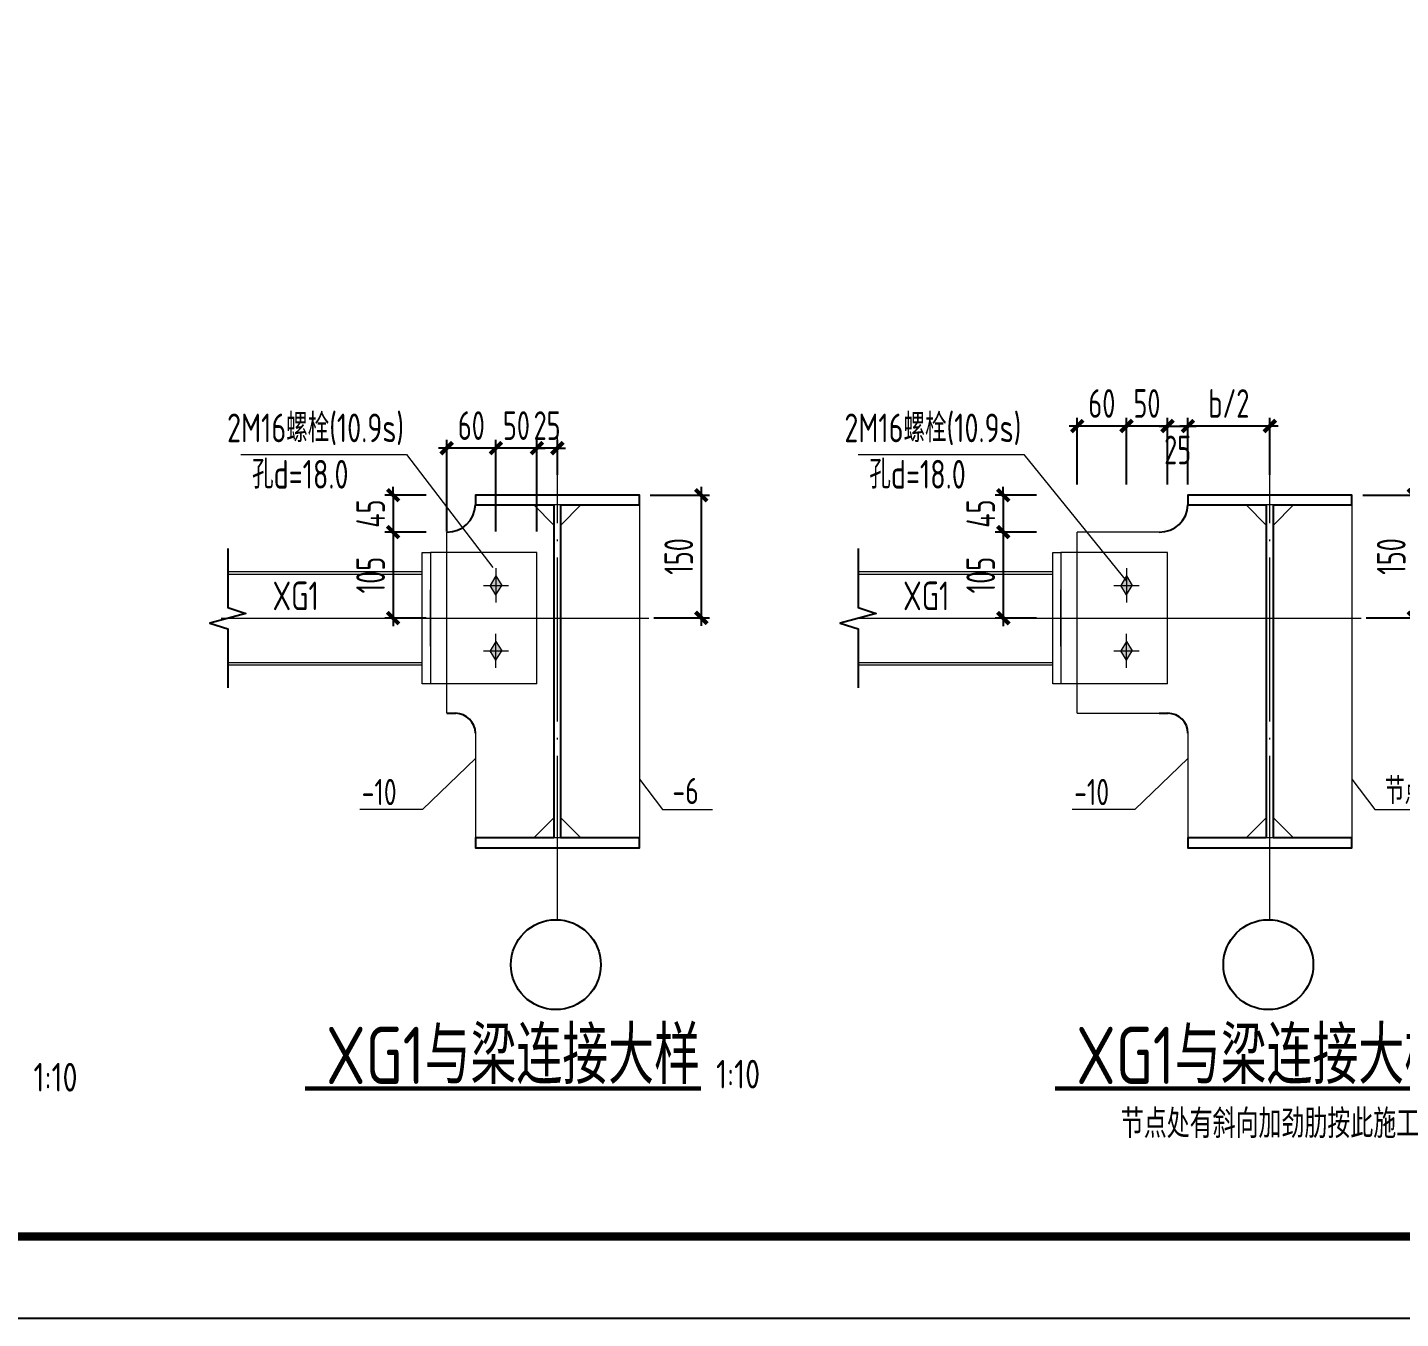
# Model space of a CAD drawing. Extents: x -3102990 to -851544, y -5293060 to -2540151.
# Drawn here: x -1944859 to -1928105, y -2672902 to -2657149 of the extents above; entities that cross this region are included whole.
import ezdxf
from ezdxf.enums import TextEntityAlignment as Align

# ---------------------------------------------------------------- set-up
doc = ezdxf.new("R2010")
doc.units = 0
doc.header["$LTSCALE"] = 1000
doc.header["$PDMODE"] = 1
for name, pattern in [('2', [16, 12.5, -1.5, 0.5, -1.5]), ('DASHDOTX2', [50.8, 25.4, -12.7, 0, -12.7]), ('DOTE', [2.42, 2, -0.2, 0.02, -0.2])]:
    doc.linetypes.add(name, pattern=pattern)
doc.layers.get('0').update_dxf_attribs({"linetype": 'CONTINUOUS'})
doc.layers.get('Defpoints').update_dxf_attribs({"linetype": 'CONTINUOUS'})
for name, color, linetype in [('AXIS', 253, 'DOTE'), ('DIM', 3, 'CONTINUOUS'), ('NUM', 7, 'CONTINUOUS'), ('PUB_TITLE', 4, 'CONTINUOUS'), ('TEXT', 7, 'CONTINUOUS'), ('THIN', 7, 'CONTINUOUS'), ('轴线', 253, '2')]:
    doc.layers.add(name, color=color, linetype=linetype)
doc.layers.add('yichutu', color=7, linetype='CONTINUOUS', true_color=0xffffff, plot=False)
doc.layers.add('系杆支撑', color=2, linetype='CONTINUOUS', lineweight=25)
doc.styles.add('TSSD_Dimension', font='tssdeng.shx', dxfattribs={"width": 0.7, "bigfont": 'Hztxt.shx'})
doc.styles.add('TSSD_Label', font='tssdeng.shx', dxfattribs={"width": 0.75, "bigfont": 'hztxt.shx'})
doc.styles.add('TSSD_Rein', font='Tssdeng.shx', dxfattribs={"width": 0.75, "bigfont": 'hztxt.shx'})
doc.dimstyles.new('TSSD_10_100', dxfattribs={"dimtxt": 350, "dimasz": 100, "dimexe": 100, "dimexo": 250, "dimgap": 100, "dimtad": 1, "dimdec": 0, "dimlfac": 0.1, "dimzin": 0, "dimdsep": 46, "dimtxsty": 'TSSD_Dimension', "dimblk": 'ARCHTICK', "dimcen": 0, "dimdle": 100, "dimclrt": 7, "dimadec": 0, "dimazin": 0, "dimtfac": 1, "dimtdec": 0, "dimtix": 1, "dimtmove": 2, "dimatfit": 3, "dimldrblk": 'ARCHTICK', "dimfxl": 1, "dimtolj": 1, "dimtzin": 0, "dimarcsym": 0})

# ---------------------------------------------------------------- blocks, each defined once
blk = doc.blocks.new('_ArchTick')
at = {"color": 0, "const_width": 0.5}
blk.add_lwpolyline([(-0.71, -0.71), (0.71, 0.71)], dxfattribs=at)
blk = doc.blocks.new('*D2642')
at = {"layer": 'Defpoints', "color": 0}
for p in [(-1937510, -2662856), (-1937467, -2664352), (-1936637, -2664352)]:
    blk.add_point(p, dxfattribs=at)
at = {"layer": 'DIM', "color": 0, "lineweight": -2}
for p, q in [((-1936637, -2662756), (-1936637, -2664452)), ((-1937260, -2662856), (-1936537, -2662856)), ((-1937217, -2664352), (-1936537, -2664352))]:
    blk.add_line(p, q, dxfattribs=at)
at = {"layer": 'DIM', "color": 0, "lineweight": -2, "xscale": 100, "yscale": 100, "zscale": 100}
for p, rotation in [((-1936637, -2662856), 90), ((-1936637, -2664352), 270)]:
    blk.add_blockref('_ArchTick', p, dxfattribs=dict(at, rotation=rotation))
at = {"layer": 'DIM', "color": 7, "lineweight": 9, "insert": (-1936912, -2663604), "char_height": 350, "attachment_point": 5, "rotation": 90, "style": 'TSSD_Dimension'}
blk.add_mtext('\\A1;150', dxfattribs=at)
blk = doc.blocks.new('A$C20631E0D')
at = {"layer": '系杆支撑'}
h = blk.add_hatch(color=256, dxfattribs=at)
h.paths.add_polyline_path([(-18, 103), (-88, -12), (-18, -12)])
h.paths.add_polyline_path([(11, 56), (-18, 103), (-18, -6)])
h.paths.add_polyline_path([(11, 56), (-18, -6), (-18, -12), (53, -12)])
h.paths.add_polyline_path([(53, -12), (-18, -12), (-18, -126)])
h.paths.add_polyline_path([(-18, -12), (-88, -12), (-18, -126)])
at = {"layer": '系杆支撑', "lineweight": 5}
for p, q in [((-18, 197), (-18, -220)), ((-18, 103), (-88, -12)), ((-18, 103), (53, -12)), ((-171, -12), (136, -12)), ((-18, -126), (-88, -12)), ((-18, -126), (53, -12))]:
    blk.add_line(p, q, dxfattribs=at)
blk = doc.blocks.new('*D2653')
at = {"layer": 'Defpoints', "color": 0, "ltscale": 1.5}
for p in [(-1939743, -2662856), (-1940397, -2663306), (-1939743, -2663306)]:
    blk.add_point(p, dxfattribs=at)
at = {"layer": 'DIM', "color": 0, "lineweight": -2, "ltscale": 1.5}
for p, q in [((-1940397, -2662856), (-1940397, -2662756)), ((-1939993, -2662856), (-1940497, -2662856)), ((-1940397, -2662856), (-1940397, -2663306)), ((-1939993, -2663306), (-1940497, -2663306)), ((-1940397, -2663306), (-1940397, -2663406))]:
    blk.add_line(p, q, dxfattribs=at)
at = {"layer": 'DIM', "color": 0, "lineweight": -2, "ltscale": 1.5, "xscale": 100, "yscale": 100, "zscale": 100}
for p, rotation in [((-1940397, -2662856), 270), ((-1940397, -2663306), 90)]:
    blk.add_blockref('_ArchTick', p, dxfattribs=dict(at, rotation=rotation))
at = {"layer": 'DIM', "color": 7, "ltscale": 1.5, "insert": (-1940672, -2663081), "char_height": 350, "attachment_point": 5, "rotation": 90, "style": 'TSSD_Dimension'}
blk.add_mtext('\\A1;45', dxfattribs=at)
blk = doc.blocks.new('*D2654')
at = {"layer": 'Defpoints', "color": 0, "ltscale": 1.5}
for p in [(-1939743, -2663306), (-1940397, -2664356), (-1939743, -2664356)]:
    blk.add_point(p, dxfattribs=at)
at = {"layer": 'DIM', "color": 0, "lineweight": -2, "ltscale": 1.5}
for p, q in [((-1939993, -2663306), (-1940497, -2663306)), ((-1940397, -2663206), (-1940397, -2664456)), ((-1939993, -2664356), (-1940497, -2664356))]:
    blk.add_line(p, q, dxfattribs=at)
at = {"layer": 'DIM', "color": 0, "lineweight": -2, "ltscale": 1.5, "xscale": 100, "yscale": 100, "zscale": 100}
for p, rotation in [((-1940397, -2663306), 90), ((-1940397, -2664356), 270)]:
    blk.add_blockref('_ArchTick', p, dxfattribs=dict(at, rotation=rotation))
at = {"layer": 'DIM', "color": 7, "ltscale": 1.5, "insert": (-1940672, -2663831), "char_height": 350, "attachment_point": 5, "rotation": 90, "style": 'TSSD_Dimension'}
blk.add_mtext('\\A1;105', dxfattribs=at)
blk = doc.blocks.new('*D2655')
at = {"layer": 'Defpoints', "color": 0, "ltscale": 1.5}
for p in [(-1938643, -2662282), (-1938643, -2662856), (-1938393, -2662856)]:
    blk.add_point(p, dxfattribs=at)
at = {"layer": 'DIM', "color": 0, "lineweight": -2, "ltscale": 1.5}
for p, q in [((-1938643, -2662282), (-1938743, -2662282)), ((-1938643, -2662606), (-1938643, -2662182)), ((-1938393, -2662282), (-1938643, -2662282)), ((-1938393, -2662606), (-1938393, -2662182)), ((-1938393, -2662282), (-1938293, -2662282))]:
    blk.add_line(p, q, dxfattribs=at)
at = {"layer": 'DIM', "color": 0, "lineweight": -2, "ltscale": 1.5, "xscale": 100, "yscale": 100, "zscale": 100}
blk.add_blockref('_ArchTick', (-1938643, -2662282), dxfattribs=at)
at = {"layer": 'DIM', "color": 0, "lineweight": -2, "ltscale": 1.5, "xscale": 100, "yscale": 100, "zscale": 100, "rotation": 180}
blk.add_blockref('_ArchTick', (-1938393, -2662282), dxfattribs=at)
at = {"layer": 'DIM', "color": 7, "ltscale": 1.5, "insert": (-1938518, -2662007), "char_height": 350, "attachment_point": 5, "style": 'TSSD_Dimension'}
blk.add_mtext('\\A1;25', dxfattribs=at)
blk = doc.blocks.new('*D2656')
at = {"layer": 'Defpoints', "color": 0, "ltscale": 1.5}
for p in [(-1939143, -2662282), (-1939143, -2663550), (-1938643, -2663550)]:
    blk.add_point(p, dxfattribs=at)
at = {"layer": 'DIM', "color": 0, "lineweight": -2, "ltscale": 1.5}
for p, q in [((-1939143, -2662282), (-1939243, -2662282)), ((-1939143, -2663300), (-1939143, -2662182)), ((-1938643, -2662282), (-1939143, -2662282)), ((-1938643, -2663300), (-1938643, -2662182)), ((-1938643, -2662282), (-1938543, -2662282))]:
    blk.add_line(p, q, dxfattribs=at)
at = {"layer": 'DIM', "color": 0, "lineweight": -2, "ltscale": 1.5, "xscale": 100, "yscale": 100, "zscale": 100}
blk.add_blockref('_ArchTick', (-1939143, -2662282), dxfattribs=at)
at = {"layer": 'DIM', "color": 0, "lineweight": -2, "ltscale": 1.5, "xscale": 100, "yscale": 100, "zscale": 100, "rotation": 180}
blk.add_blockref('_ArchTick', (-1938643, -2662282), dxfattribs=at)
at = {"layer": 'DIM', "color": 7, "ltscale": 1.5, "insert": (-1938893, -2662007), "char_height": 350, "attachment_point": 5, "style": 'TSSD_Dimension'}
blk.add_mtext('\\A1;50', dxfattribs=at)
blk = doc.blocks.new('*D2657')
at = {"layer": 'Defpoints', "color": 0, "ltscale": 1.5}
for p in [(-1939743, -2662282), (-1939743, -2663550), (-1939143, -2663550)]:
    blk.add_point(p, dxfattribs=at)
at = {"layer": 'DIM', "color": 0, "lineweight": -2, "ltscale": 1.5}
for p, q in [((-1939043, -2662282), (-1939843, -2662282)), ((-1939743, -2663300), (-1939743, -2662182)), ((-1939143, -2663300), (-1939143, -2662182))]:
    blk.add_line(p, q, dxfattribs=at)
at = {"layer": 'DIM', "color": 0, "lineweight": -2, "ltscale": 1.5, "xscale": 100, "yscale": 100, "zscale": 100, "rotation": 180}
blk.add_blockref('_ArchTick', (-1939743, -2662282), dxfattribs=at)
at = {"layer": 'DIM', "color": 0, "lineweight": -2, "ltscale": 1.5, "xscale": 100, "yscale": 100, "zscale": 100}
blk.add_blockref('_ArchTick', (-1939143, -2662282), dxfattribs=at)
at = {"layer": 'DIM', "color": 7, "ltscale": 1.5, "insert": (-1939443, -2662007), "char_height": 350, "attachment_point": 5, "style": 'TSSD_Dimension'}
blk.add_mtext('\\A1;60', dxfattribs=at)
blk = doc.blocks.new('*D2658')
at = {"layer": 'Defpoints', "color": 0}
for p in [(-1928816, -2662856), (-1928773, -2664352), (-1927943, -2664352)]:
    blk.add_point(p, dxfattribs=at)
at = {"layer": 'DIM', "color": 0, "lineweight": -2}
for p, q in [((-1927943, -2662756), (-1927943, -2664452)), ((-1928566, -2662856), (-1927843, -2662856)), ((-1928523, -2664352), (-1927843, -2664352))]:
    blk.add_line(p, q, dxfattribs=at)
at = {"layer": 'DIM', "color": 0, "lineweight": -2, "xscale": 100, "yscale": 100, "zscale": 100}
for p, rotation in [((-1927943, -2662856), 90), ((-1927943, -2664352), 270)]:
    blk.add_blockref('_ArchTick', p, dxfattribs=dict(at, rotation=rotation))
at = {"layer": 'DIM', "color": 7, "lineweight": 9, "insert": (-1928218, -2663604), "char_height": 350, "attachment_point": 5, "rotation": 90, "style": 'TSSD_Dimension'}
blk.add_mtext('\\A1;150', dxfattribs=at)
blk = doc.blocks.new('*D2659')
at = {"layer": 'Defpoints', "color": 0, "ltscale": 1.5}
for p in [(-1932298, -2662856), (-1932952, -2663306), (-1932298, -2663306)]:
    blk.add_point(p, dxfattribs=at)
at = {"layer": 'DIM', "color": 0, "lineweight": -2, "ltscale": 1.5}
for p, q in [((-1932952, -2662856), (-1932952, -2662756)), ((-1932548, -2662856), (-1933052, -2662856)), ((-1932952, -2662856), (-1932952, -2663306)), ((-1932548, -2663306), (-1933052, -2663306)), ((-1932952, -2663306), (-1932952, -2663406))]:
    blk.add_line(p, q, dxfattribs=at)
at = {"layer": 'DIM', "color": 0, "lineweight": -2, "ltscale": 1.5, "xscale": 100, "yscale": 100, "zscale": 100}
for p, rotation in [((-1932952, -2662856), 270), ((-1932952, -2663306), 90)]:
    blk.add_blockref('_ArchTick', p, dxfattribs=dict(at, rotation=rotation))
at = {"layer": 'DIM', "color": 7, "ltscale": 1.5, "insert": (-1933227, -2663081), "char_height": 350, "attachment_point": 5, "rotation": 90, "style": 'TSSD_Dimension'}
blk.add_mtext('\\A1;45', dxfattribs=at)
blk = doc.blocks.new('*D2660')
at = {"layer": 'Defpoints', "color": 0, "ltscale": 1.5}
for p in [(-1932298, -2663306), (-1932952, -2664356), (-1932298, -2664356)]:
    blk.add_point(p, dxfattribs=at)
at = {"layer": 'DIM', "color": 0, "lineweight": -2, "ltscale": 1.5}
for p, q in [((-1932548, -2663306), (-1933052, -2663306)), ((-1932952, -2663206), (-1932952, -2664456)), ((-1932548, -2664356), (-1933052, -2664356))]:
    blk.add_line(p, q, dxfattribs=at)
at = {"layer": 'DIM', "color": 0, "lineweight": -2, "ltscale": 1.5, "xscale": 100, "yscale": 100, "zscale": 100}
for p, rotation in [((-1932952, -2663306), 90), ((-1932952, -2664356), 270)]:
    blk.add_blockref('_ArchTick', p, dxfattribs=dict(at, rotation=rotation))
at = {"layer": 'DIM', "color": 7, "ltscale": 1.5, "insert": (-1933227, -2663831), "char_height": 350, "attachment_point": 5, "rotation": 90, "style": 'TSSD_Dimension'}
blk.add_mtext('\\A1;105', dxfattribs=at)
blk = doc.blocks.new('*D2661')
at = {"layer": 'Defpoints', "color": 0, "ltscale": 1.5}
for p in [(-1930699, -2662012), (-1930699, -2662856), (-1929699, -2662856)]:
    blk.add_point(p, dxfattribs=at)
at = {"layer": 'DIM', "color": 0, "lineweight": -2, "ltscale": 1.5}
for p, q in [((-1930699, -2662606), (-1930699, -2661912)), ((-1929699, -2662606), (-1929699, -2661912)), ((-1929599, -2662012), (-1930799, -2662012))]:
    blk.add_line(p, q, dxfattribs=at)
at = {"layer": 'DIM', "color": 0, "lineweight": -2, "ltscale": 1.5, "xscale": 100, "yscale": 100, "zscale": 100, "rotation": 180}
blk.add_blockref('_ArchTick', (-1930699, -2662012), dxfattribs=at)
at = {"layer": 'DIM', "color": 0, "lineweight": -2, "ltscale": 1.5, "xscale": 100, "yscale": 100, "zscale": 100}
blk.add_blockref('_ArchTick', (-1929699, -2662012), dxfattribs=at)
at = {"layer": 'DIM', "color": 7, "ltscale": 1.5, "insert": (-1930199, -2661737), "char_height": 350, "attachment_point": 5, "style": 'TSSD_Dimension'}
blk.add_mtext('\\A1;b/2', dxfattribs=at)
blk = doc.blocks.new('*D2662')
at = {"layer": 'Defpoints', "color": 0, "ltscale": 1.5}
for p in [(-1930699, -2662012), (-1930949, -2662976), (-1930699, -2662976)]:
    blk.add_point(p, dxfattribs=at)
at = {"layer": 'DIM', "color": 0, "lineweight": -2, "ltscale": 1.5}
for p, q in [((-1930949, -2662726), (-1930949, -2661912)), ((-1930699, -2662726), (-1930699, -2661912)), ((-1931049, -2662012), (-1930599, -2662012))]:
    blk.add_line(p, q, dxfattribs=at)
at = {"layer": 'DIM', "color": 0, "lineweight": -2, "ltscale": 1.5, "xscale": 100, "yscale": 100, "zscale": 100, "rotation": 180}
blk.add_blockref('_ArchTick', (-1930949, -2662012), dxfattribs=at)
at = {"layer": 'DIM', "color": 0, "lineweight": -2, "ltscale": 1.5, "xscale": 100, "yscale": 100, "zscale": 100}
blk.add_blockref('_ArchTick', (-1930699, -2662012), dxfattribs=at)
at = {"layer": 'DIM', "color": 7, "ltscale": 1.5, "insert": (-1930824, -2662304), "char_height": 350, "attachment_point": 5, "style": 'TSSD_Dimension'}
blk.add_mtext('\\A1;25', dxfattribs=at)
blk = doc.blocks.new('*D2663')
at = {"layer": 'Defpoints', "color": 0, "ltscale": 1.5}
for p in [(-1931449, -2662012), (-1931449, -2662976), (-1930949, -2662976)]:
    blk.add_point(p, dxfattribs=at)
at = {"layer": 'DIM', "color": 0, "lineweight": -2, "ltscale": 1.5}
for p, q in [((-1931449, -2662726), (-1931449, -2661912)), ((-1930949, -2662726), (-1930949, -2661912)), ((-1931449, -2662012), (-1931549, -2662012)), ((-1930949, -2662012), (-1931449, -2662012)), ((-1930949, -2662012), (-1930849, -2662012))]:
    blk.add_line(p, q, dxfattribs=at)
at = {"layer": 'DIM', "color": 0, "lineweight": -2, "ltscale": 1.5, "xscale": 100, "yscale": 100, "zscale": 100}
blk.add_blockref('_ArchTick', (-1931449, -2662012), dxfattribs=at)
at = {"layer": 'DIM', "color": 0, "lineweight": -2, "ltscale": 1.5, "xscale": 100, "yscale": 100, "zscale": 100, "rotation": 180}
blk.add_blockref('_ArchTick', (-1930949, -2662012), dxfattribs=at)
at = {"layer": 'DIM', "color": 7, "ltscale": 1.5, "insert": (-1931199, -2661737), "char_height": 350, "attachment_point": 5, "style": 'TSSD_Dimension'}
blk.add_mtext('\\A1;50', dxfattribs=at)
blk = doc.blocks.new('*D2664')
at = {"layer": 'Defpoints', "color": 0, "ltscale": 1.5}
for p in [(-1932049, -2662012), (-1932049, -2662976), (-1931449, -2662976)]:
    blk.add_point(p, dxfattribs=at)
at = {"layer": 'DIM', "color": 0, "lineweight": -2, "ltscale": 1.5}
for p, q in [((-1932049, -2662726), (-1932049, -2661912)), ((-1931449, -2662726), (-1931449, -2661912)), ((-1931349, -2662012), (-1932149, -2662012))]:
    blk.add_line(p, q, dxfattribs=at)
at = {"layer": 'DIM', "color": 0, "lineweight": -2, "ltscale": 1.5, "xscale": 100, "yscale": 100, "zscale": 100, "rotation": 180}
blk.add_blockref('_ArchTick', (-1932049, -2662012), dxfattribs=at)
at = {"layer": 'DIM', "color": 0, "lineweight": -2, "ltscale": 1.5, "xscale": 100, "yscale": 100, "zscale": 100}
blk.add_blockref('_ArchTick', (-1931449, -2662012), dxfattribs=at)
at = {"layer": 'DIM', "color": 7, "ltscale": 1.5, "insert": (-1931749, -2661737), "char_height": 350, "attachment_point": 5, "style": 'TSSD_Dimension'}
blk.add_mtext('\\A1;60', dxfattribs=at)
blk = doc.blocks.new('A$C16496DF1')
at = {"layer": 'PUB_TITLE'}
blk.add_lwpolyline([(0, 0), (0, 42000), (104100, 42000), (104100, 0)], close=True, dxfattribs=at)
at = {"layer": 'PUB_TITLE', "const_width": 100}
blk.add_lwpolyline([(103100, 1000), (103100, 41000), (713, 41000), (713, 1000), (103100, 1000)], dxfattribs=at)
blk = doc.blocks.new('yct-1041-420-104100-42000-100-2006.0')
at = {"layer": 'yichutu', "color": 7, "true_color": 0xffffff}
blk.add_lwpolyline([(0, 0), (0, 42000), (104100, 42000), (104100, 0)], close=True, dxfattribs=at)

msp = doc.modelspace()

# ---------------------------------------------------------------- linework, layer by layer
at = {"color": 4, "lineweight": 5}
for p, q in [((-1939393.24, -2662975.7), (-1939393.24, -2662950.2)), ((-1938436.44, -2663220.18), (-1938680.92, -2662975.7)), ((-1938349.76, -2662975.7), (-1938436.44, -2662975.7)), ((-1938349.76, -2663220.18), (-1938105.29, -2662975.7)), ((-1937392.97, -2662975.7), (-1937392.97, -2667086.87)), ((-1930699.01, -2662975.7), (-1930699.01, -2662950.2)), ((-1929742.22, -2663220.18), (-1929986.69, -2662975.7)), ((-1929655.54, -2662975.7), (-1929742.22, -2662975.7)), ((-1929655.54, -2663220.18), (-1929411.06, -2662975.7)), ((-1928698.74, -2662975.7), (-1928698.74, -2667086.87)), ((-1939743.1, -2665517.24), (-1939743.1, -2663305.68)), ((-1932048.88, -2665517.24), (-1932048.88, -2663305.68)), ((-1931048.88, -2663305.68), (-1932048.88, -2663305.68)), ((-1940041.8, -2665159.83), (-1940041.8, -2663555.92)), ((-1940041.8, -2663555.92), (-1939943.1, -2663555.92)), ((-1938643.1, -2663555.92), (-1939943.1, -2663555.92)), ((-1939943.1, -2663555.92), (-1939943.1, -2665159.83)), ((-1938643.1, -2665159.83), (-1938643.1, -2663555.92)), ((-1932347.57, -2665159.83), (-1932347.57, -2663555.92)), ((-1932347.57, -2663555.92), (-1932248.88, -2663555.92)), ((-1930948.88, -2663555.92), (-1932248.88, -2663555.92)), ((-1932248.88, -2663555.92), (-1932248.88, -2665159.83)), ((-1930948.88, -2665159.83), (-1930948.88, -2663555.92)), ((-1942415.55, -2663787.87), (-1940041.8, -2663787.87)), ((-1942415.55, -2663819.85), (-1940041.8, -2663819.85)), ((-1934721.32, -2663787.87), (-1932347.57, -2663787.87)), ((-1934721.32, -2663819.85), (-1932347.57, -2663819.85)), ((-1939943.1, -2664699.44), (-1939943.1, -2664012.28)), ((-1939943.1, -2664699.44), (-1939943.1, -2664012.28)), ((-1932248.88, -2664699.44), (-1932248.88, -2664012.28)), ((-1932248.88, -2664699.44), (-1932248.88, -2664012.28)), ((-1942415.55, -2664895.9), (-1940041.8, -2664895.9)), ((-1942415.55, -2664927.87), (-1940041.8, -2664927.87)), ((-1934721.32, -2664895.9), (-1932347.57, -2664895.9)), ((-1934721.32, -2664927.87), (-1932347.57, -2664927.87)), ((-1939939.46, -2665159.83), (-1940041.8, -2665159.83)), ((-1938643.1, -2665159.83), (-1939939.46, -2665159.83)), ((-1932245.24, -2665159.83), (-1932347.57, -2665159.83)), ((-1930948.88, -2665159.83), (-1932245.24, -2665159.83)), ((-1932048.88, -2665517.24), (-1931048.88, -2665517.24)), ((-1939393.24, -2665761.69), (-1939393.24, -2667086.87)), ((-1930699.01, -2665761.69), (-1930699.01, -2667086.87)), ((-1938436.44, -2666794.35), (-1938680.92, -2667038.83)), ((-1938349.76, -2666794.35), (-1938105.29, -2667038.83)), ((-1929742.22, -2666794.35), (-1929986.69, -2667038.83)), ((-1929655.54, -2666794.35), (-1929411.06, -2667038.83)), ((-1938349.76, -2667038.83), (-1938436.44, -2667038.83)), ((-1929655.54, -2667038.83), (-1929742.22, -2667038.83))]:
    msp.add_line(p, q, dxfattribs=at)
at = {"color": 4}
for p, q in [((-1939743.1, -2665517.24), (-1939633.53, -2665517.25)), ((-1931048.88, -2665517.24), (-1930939.3, -2665517.25))]:
    msp.add_line(p, q, dxfattribs=at)
for points in [[(-1938436.44, -2667038.83), (-1939393.24, -2667038.83), (-1939393.24, -2667158.84), (-1937392.97, -2667158.84), (-1937392.97, -2667038.83), (-1938349.76, -2667038.83), (-1938349.76, -2662975.7), (-1937392.97, -2662975.7), (-1937392.97, -2662855.68), (-1939393.24, -2662855.68), (-1939393.24, -2662975.7), (-1938436.44, -2662975.7)], [(-1929742.22, -2667038.83), (-1930699.01, -2667038.83), (-1930699.01, -2667158.84), (-1928698.74, -2667158.84), (-1928698.74, -2667038.83), (-1929655.54, -2667038.83), (-1929655.54, -2662975.7), (-1928698.74, -2662975.7), (-1928698.74, -2662855.68), (-1930699.01, -2662855.68), (-1930699.01, -2662975.7), (-1929742.22, -2662975.7)]]:
    msp.add_lwpolyline(points, close=True, dxfattribs=at)
for centre in [(-1938411.56, -2668584.63), (-1929717.34, -2668584.63)]:
    msp.add_circle(centre, 548.51)
for centre, radius, start, end in [((-1939735.48, -2662963.3), 342.47, 268.725042, 357.925039), ((-1931041.26, -2662963.3), 342.47, 268.725042, 357.925039), ((-1939637.72, -2665761.69), 244.48, 0, 90), ((-1930943.49, -2665761.69), 244.48, 0, 90)]:
    msp.add_arc(centre, radius, start, end, dxfattribs=at)
at = {"layer": 'AXIS', "linetype": 'DOTE', "lineweight": 5}
for p, q in [((-1938393.1, -2668036.43), (-1938393.1, -2662053.56)), ((-1929698.88, -2668036.43), (-1929698.88, -2662053.56))]:
    msp.add_line(p, q, dxfattribs=at)
at = {"layer": 'AXIS', "linetype": 'DOTE', "lineweight": 5, "ltscale": 2}
for p, q in [((-1942408.19, -2664355.86), (-1940041.8, -2664355.86)), ((-1934713.96, -2664355.86), (-1932347.57, -2664355.86))]:
    msp.add_line(p, q, dxfattribs=at)
at = {"layer": 'Defpoints', "color": 0, "linetype": 'ByBlock'}
for p in [(-1939939.46, -2663555.92), (-1939939.46, -2663555.92), (-1932245.24, -2663555.92), (-1932245.24, -2663555.92), (-1938922.44, -2663958.22), (-1931228.21, -2663958.22), (-1938922.44, -2664760.14), (-1931228.21, -2664760.14)]:
    msp.add_point(p, dxfattribs=at)
at = {"layer": 'NUM', "const_width": 50}
for points in [[(-1941473.64, -2670095.28), (-1936638.65, -2670095.28)], [(-1932320.33, -2670095.28), (-1927485.34, -2670095.28)]]:
    msp.add_lwpolyline(points, dxfattribs=at)
at = {"layer": 'TEXT', "lineweight": 5}
for p, q in [((-1942256.89, -2662361.31), (-1940232.07, -2662361.31)), ((-1940232.07, -2662361.31), (-1939179.01, -2663736.73)), ((-1934724.49, -2662361.31), (-1932699.66, -2662361.31)), ((-1932699.66, -2662361.31), (-1931448.73, -2663907.1)), ((-1939393.24, -2666069.42), (-1940040.12, -2666689.77)), ((-1930699.01, -2666069.42), (-1931345.89, -2666689.77)), ((-1937392.97, -2666320.72), (-1937111.47, -2666689.77)), ((-1928698.74, -2666320.72), (-1928417.24, -2666689.77)), ((-1940040.12, -2666689.77), (-1940804.05, -2666689.77)), ((-1937111.47, -2666689.77), (-1936501.76, -2666689.77)), ((-1931345.89, -2666689.77), (-1932109.82, -2666689.77)), ((-1928417.24, -2666689.77), (-1926384.12, -2666689.77))]:
    msp.add_line(p, q, dxfattribs=at)
at = {"layer": 'THIN', "ltscale": 1.5}
for points in [[(-1942415.55, -2663507.87), (-1942415.55, -2664227.87), (-1942195.55, -2664297.87), (-1942635.55, -2664417.87), (-1942415.55, -2664487.87), (-1942415.55, -2665207.87)], [(-1934721.32, -2663507.87), (-1934721.32, -2664227.87), (-1934501.32, -2664297.87), (-1934941.32, -2664417.87), (-1934721.32, -2664487.87), (-1934721.32, -2665207.87)]]:
    msp.add_lwpolyline(points, dxfattribs=at)
at = {"layer": '轴线', "linetype": 'DASHDOTX2', "lineweight": 5, "ltscale": 60}
for p, q in [((-1942493.73, -2664356.01), (-1937278.01, -2664355.68)), ((-1933799.51, -2664356.01), (-1928583.79, -2664355.68))]:
    msp.add_line(p, q, dxfattribs=at)

# ---------------------------------------------------------------- block references
at = {"ltscale": 1.5}
msp.add_blockref('A$C16496DF1', (-2013033.89, -2672902.4), dxfattribs=at)
at = {"layer": 'TEXT', "ltscale": 1.5}
for p in [(-1939125.26, -2663944.22), (-1931431.03, -2663944.22)]:
    msp.add_blockref('A$C20631E0D', p, dxfattribs=at)
at = {"layer": 'TEXT', "ltscale": 1.5, "xscale": -1, "rotation": 180}
for p in [(-1939125.26, -2664767.39), (-1931431.03, -2664767.39)]:
    msp.add_blockref('A$C20631E0D', p, dxfattribs=at)
at = {"layer": 'yichutu'}
msp.add_blockref('yct-1041-420-104100-42000-100-2006.0', (-2013033.89, -2672902.4), dxfattribs=at)

# ---------------------------------------------------------------- texts
at = {"layer": 'TEXT', "lineweight": 5}
for s, height, style, width, p in [('2M16螺栓(10.9s)', 350, 'TSSD_Rein', 0.75, (-1942423.9, -2662209.86)), ('2M16螺栓(10.9s)', 350, 'TSSD_Rein', 0.75, (-1934891.49, -2662209.86)), ('孔d=18.0', 350, 'TSSD_Rein', 0.75, (-1942118.53, -2662775.56)), ('孔d=18.0', 350, 'TSSD_Rein', 0.75, (-1934586.12, -2662775.56)), ('XG1', 350, 'TSSD_Rein', 0.75, (-1941868.2, -2664259.66)), ('XG1', 350, 'TSSD_Rein', 0.75, (-1934173.97, -2664259.66)), ('-10', 320, 'TSSD_Rein', 0.75, (-1940781.43, -2666638.01)), ('-6', 320, 'TSSD_Rein', 0.75, (-1936989.22, -2666624.75)), ('-10', 320, 'TSSD_Rein', 0.75, (-1932087.21, -2666638.01)), ('节点处斜向加劲肋', 320, 'TSSD_Rein', 0.75, (-1928295, -2666624.75)), ('1:10', 350, 'TSSD_Label', 0.8, (-1944785.38, -2670133.17)), ('1:10', 350, 'TSSD_Label', 0.8, (-1936456.39, -2670095.28)), ('节点处有斜向加劲肋按此施工', 350, 'TSSD_Label', 0.8, (-1931517.55, -2670699.71))]:
    msp.add_text(s, height=height, dxfattribs=dict(at, style=style, width=width)).set_placement(p)
at = {"layer": 'TEXT', "lineweight": 5, "style": 'TSSD_Label', "width": 0.8}
for p in [(-1938934.46, -2669654.98), (-1929781.15, -2669654.98)]:
    msp.add_text('XG1与梁连接大样', height=700, dxfattribs=at).set_placement(p, align=Align.MIDDLE)

# ---------------------------------------------------------------- dimensions: what is measured, and where the dimension line sits
at = {"layer": 'DIM', "ltscale": 1.5}
for base, p1, p2, picture, middle in [((-1932048.88, -2662012.46), (-1931448.73, -2662975.7), (-1932048.88, -2662975.7), '*D2664', (-1931748.8, -2661737.46)), ((-1931448.73, -2662012.46), (-1930948.88, -2662975.7), (-1931448.73, -2662975.7), '*D2663', (-1931198.8, -2661737.46)), ((-1939743.1, -2662281.82), (-1939142.96, -2663549.99), (-1939743.1, -2663549.99), '*D2657', (-1939443.03, -2662006.82)), ((-1939142.96, -2662281.82), (-1938643.1, -2663549.99), (-1939142.96, -2663549.99), '*D2656', (-1938893.03, -2662006.82)), ((-1938643.1, -2662281.82), (-1938393.1, -2662855.68), (-1938643.1, -2662855.68), '*D2655', (-1938518.1, -2662006.82))]:
    dim = msp.add_linear_dim(base=base, p1=p1, p2=p2, dimstyle='TSSD_10_100', dxfattribs=at)
    dim.commit()
    dim.dimension.update_dxf_attribs({"geometry": picture, "text_midpoint": middle})
dim = msp.add_linear_dim(base=(-1930699.01, -2662012.46), p1=(-1929698.88, -2662855.68), p2=(-1930699.01, -2662855.68), text='b/2', dimstyle='TSSD_10_100', dxfattribs=at)
dim.commit()
dim.dimension.update_dxf_attribs({"geometry": '*D2661', "text_midpoint": (-1930198.94, -2661737.46)})
dim = msp.add_linear_dim(base=(-1930699.01, -2662012.46), p1=(-1930948.88, -2662975.7), p2=(-1930699.01, -2662975.7), dimstyle='TSSD_10_100', dxfattribs=at)
dim.commit()
dim.dimension.update_dxf_attribs({"geometry": '*D2662', "text_midpoint": (-1930823.94, -2662304.13), "dimtype": 160})
for base, p1, p2, picture, middle in [((-1940396.75, -2663305.68), (-1939743.1, -2662855.68), (-1939743.1, -2663305.68), '*D2653', (-1940671.75, -2663080.68)), ((-1932951.95, -2663305.68), (-1932298.31, -2662855.68), (-1932298.31, -2663305.68), '*D2659', (-1933226.95, -2663080.68)), ((-1940396.75, -2664355.85), (-1939743.1, -2663305.68), (-1939743.1, -2664355.85), '*D2654', (-1940671.75, -2663830.76)), ((-1932951.95, -2664355.85), (-1932298.31, -2663305.68), (-1932298.31, -2664355.85), '*D2660', (-1933226.95, -2663830.76))]:
    dim = msp.add_linear_dim(base=base, p1=p1, p2=p2, angle=90, dimstyle='TSSD_10_100', dxfattribs=at)
    dim.commit()
    dim.dimension.update_dxf_attribs({"geometry": picture, "text_midpoint": middle})
at = {"layer": 'DIM', "lineweight": 9}
for base, p1, p2, picture, middle in [((-1936637.37, -2664351.84), (-1937509.98, -2662855.68), (-1937467.22, -2664351.84), '*D2642', (-1936912.37, -2663603.76)), ((-1927943.14, -2664351.84), (-1928815.76, -2662855.68), (-1928772.99, -2664351.84), '*D2658', (-1928218.14, -2663603.76))]:
    dim = msp.add_linear_dim(base=base, p1=p1, p2=p2, angle=90, text='150', dimstyle='TSSD_10_100', dxfattribs=at)
    dim.commit()
    dim.dimension.update_dxf_attribs({"geometry": picture, "text_midpoint": middle})

doc.saveas('drawing.dxf')
